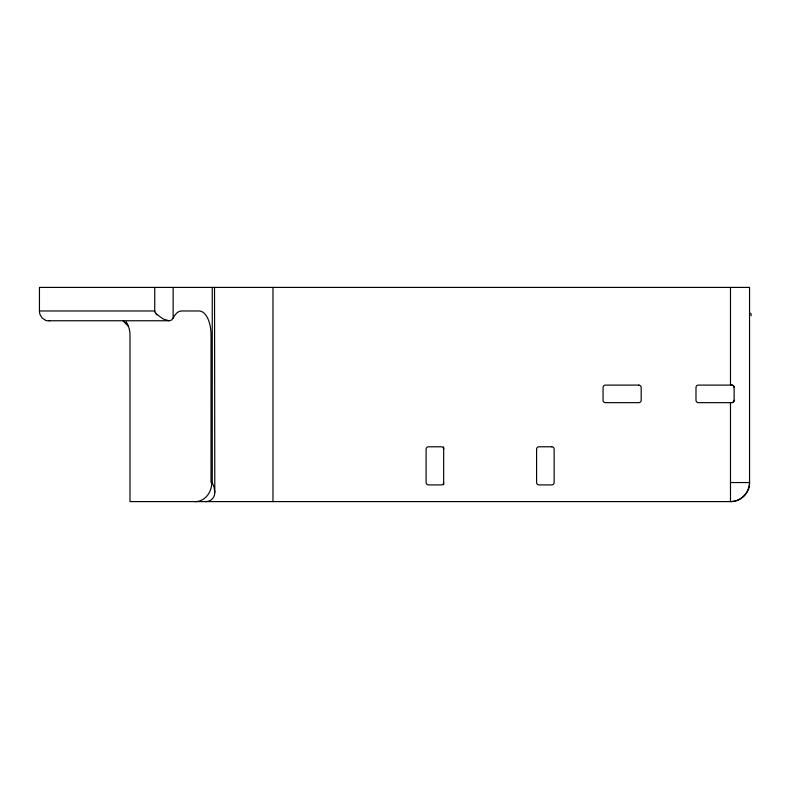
<?xml version="1.0" encoding="UTF-8"?>
<svg xmlns="http://www.w3.org/2000/svg" width="789" height="789" viewBox="0 0 789 789"><rect width="100%" height="100%" fill="white"/><g stroke="black" fill="none" stroke-linecap="round" stroke-linejoin="round"><path stroke-width="1.18" d="M214.529 287.403L214.795 492.385C214.993 496.942 211.432 501.262 206.807 501.508M214.795 492.385L214.204 487.681L212.251 482.543L212.251 287.403M49.135 320.758L169.152 320.758L171.598 320.028L173.294 317.868A23.828 11.884 90 0 1 181.667 310.974L199.134 310.974A23.828 11.884 90 0 1 211.018 334.802L211.018 482.543L212.251 482.543M206.61 501.538L205.298 501.597M126.112 321.764A23.828 23.828 0 0 1 129.998 334.802L129.998 501.597L730.486 501.597C740.674 501.863 749.806 492.721 749.55 482.543L749.55 287.403L39.45 287.403L39.45 310.974L154.733 310.974L154.733 287.403M731.738 385.101L698.373 385.101A2.387 2.387 0 0 0 695.987 387.478L695.987 400.27A2.387 2.387 0 0 0 698.373 402.656L731.738 402.656A2.377 2.347 26 0 0 734.135 400.27L734.115 387.478A2.387 2.387 0 0 0 731.738 385.101A2.377 2.328 -90 0 1 734.095 387.478M730.486 482.543L749.55 482.543A19.064 19.064 0 0 1 730.486 501.597L730.486 402.656M168.984 320.758L163.254 319.003L157.011 314.525M45.792 320.383L42.014 317.888L40.061 314.574A10.819 10.819 0 0 1 39.45 310.974M123.311 321.005L128.331 326.025L123.38 321.005M156.518 314.042L155.956 313.43A8.718 8.482 -65.4 0 1 155.394 312.651M155.344 312.641L155.295 312.572A4.231 3.984 -87.5 0 1 154.979 311.872M443.536 448.408L443.665 449.178A2.387 2.387 0 0 0 441.278 446.791L428.486 446.791A2.387 2.387 0 0 0 426.099 449.178L426.099 482.543A2.387 2.387 0 0 0 428.486 484.919L441.278 484.919A2.387 2.387 0 0 0 443.665 482.543M730.486 287.403L730.486 385.101M443.665 446.791L443.665 484.919M272.974 287.403L272.974 501.597M173.146 287.403L173.146 318.204M50.2 320.512A8.255 8.255 0 0 1 45.762 320.482M211.758 482.533A19.044 16.51 -90 0 1 194.952 501.626M154.851 311.625A2.308 2.13 -90 0 1 154.743 311.132M156.755 314.752A17.131 15.356 23.1 0 1 156.261 314.259M750.694 313.243A19.626 6.845 -53.6 0 1 751.138 315.748M734.115 400.27A2.387 2.387 0 0 1 731.738 402.656M638.804 385.101L605.439 385.101A2.387 2.387 0 0 0 603.062 387.478L603.062 400.27A2.387 2.387 0 0 0 605.439 402.656L638.804 402.656A2.387 2.387 0 0 0 641.181 400.27L641.181 387.478A2.387 2.387 0 0 0 638.804 385.101M551.767 446.791L538.976 446.791A2.387 2.387 0 0 0 536.589 449.178L536.589 482.543A2.387 2.387 0 0 0 538.976 484.919L551.767 484.919A2.387 2.387 0 0 0 554.154 482.543L554.154 449.178A2.387 2.387 0 0 0 551.767 446.791"/></g></svg>
